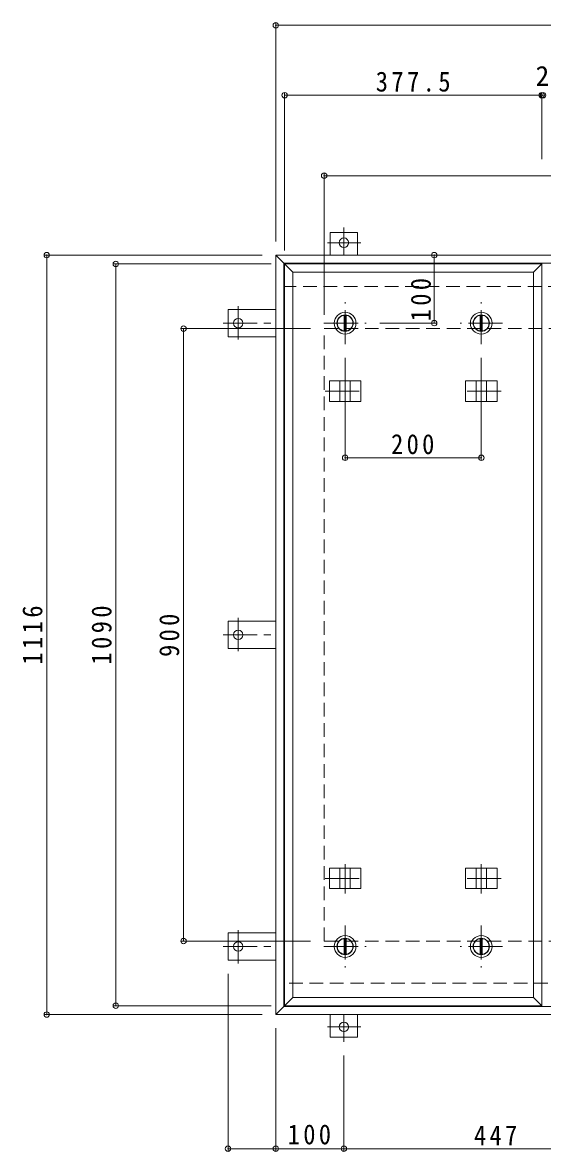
# Model space of a CAD drawing. Units: millimetres at full size, sheet at 1:10. Extents: x -2620 to 2719, y -1962 to 1648.
# Drawn here: x -2601 to -1838, y -226 to 1433 of the extents above; entities that cross this region are included whole.
import ezdxf
from ezdxf.enums import TextEntityAlignment as Align

# ---------------------------------------------------------------- set-up
doc = ezdxf.new("R2010")
doc.units = ezdxf.units.MM
doc.header["$LTSCALE"] = 10
doc.header["$PDMODE"] = 32
doc.header["$PDSIZE"] = 8
doc.linetypes.add('CHAIN1', pattern=[8, 5, -1, 1, -1])
doc.linetypes.add('DASHED2', pattern=[3, 2, -1])
for name, color, linetype, lineweight in [('0-1_躯体', 2, 'Continuous', 9), ('0-2_仕上', 3, 'Continuous', 9), ('0-3_建具', 4, 'Continuous', 9), ('0-C', 2, 'Continuous', 9), ('0-E', 3, 'Continuous', 9), ('0-F', 7, 'Continuous', 9)]:
    doc.layers.add(name, color=color, linetype=linetype, lineweight=lineweight)
doc.styles.add('ＭＳ ゴシック', font='')
doc.styles.get('ＭＳ ゴシック').set_extended_font_data('MS Gothic')

msp = doc.modelspace()

# ---------------------------------------------------------------- linework, layer by layer
at = {"layer": '0-1_躯体', "linetype": 'DASHED2'}
for p, q in [((-699.08, 1045.44), (-2217.08, 1045.44)), ((-2158.08, 83.44), (-2158.08, 983.44)), ((-2158.08, 983.44), (-758.08, 983.44)), ((-2158.08, 83.44), (-758.08, 83.44)), ((-1079.58, 21.44), (-2217.08, 21.44))]:
    msp.add_line(p, q, dxfattribs=at)
at = {"layer": '0-1_躯体', "linetype": 'CHAIN1'}
for p, q in [((-1927.33, 960.44), (-1927.33, 1022.44)), ((-1896.33, 991.44), (-1958.33, 991.44))]:
    msp.add_line(p, q, dxfattribs=at)
at = {"layer": '0-1_躯体'}
for p, q in [((-1928.83, 1002.84), (-1928.83, 980.04)), ((-1925.83, 1002.84), (-1925.83, 980.04))]:
    msp.add_line(p, q, dxfattribs=at)
for radius in [16, 12, 11.5]:
    msp.add_circle((-1927.33, 991.44), radius, dxfattribs=at)
at = {"layer": '0-2_仕上'}
for p, q in [((-2216.08, -11.56), (-2216.08, 1078.44)), ((-2216.08, 1078.44), (-2204.08, 1066.44)), ((-2216.08, 1078.44), (-1838.58, 1078.44)), ((-1850.58, 1066.44), (-1838.58, 1078.44)), ((-1838.58, 1078.44), (-1838.58, -11.56)), ((-2204.08, 0.44), (-2204.08, 1066.44)), ((-2204.08, 1066.44), (-1850.58, 1066.44)), ((-1850.58, 1066.44), (-1850.58, 0.44)), ((-2216.08, -11.56), (-2204.08, 0.44)), ((-1850.58, 0.44), (-2204.08, 0.44)), ((-1838.58, -11.56), (-1850.58, 0.44)), ((-1838.58, -11.56), (-2216.08, -11.56))]:
    msp.add_line(p, q, dxfattribs=at)
at = {"layer": '0-3_建具', "color": 2}
for p, q in [((-2229.08, -24.56), (-2229.08, 1091.44)), ((-2229.08, 1091.44), (-2217.08, 1079.44)), ((-687.08, 1091.44), (-2229.08, 1091.44)), ((-2217.08, -12.56), (-2217.08, 1079.44)), ((-699.08, 1079.44), (-2217.08, 1079.44)), ((-2229.08, -24.56), (-2217.08, -12.56)), ((-699.08, -12.56), (-2217.08, -12.56)), ((-687.08, -24.56), (-2229.08, -24.56))]:
    msp.add_line(p, q, dxfattribs=at)
at = {"layer": '0-3_建具', "linetype": 'CHAIN1'}
for p, q in [((-2127.33, 913.56), (-2127.33, 870.32)), ((-1927.33, 913.56), (-1927.33, 870.32)), ((-2156.74, 891.44), (-2097.92, 891.44)), ((-1897.92, 891.44), (-1956.74, 891.44)), ((-2127.33, 153.32), (-2127.33, 196.56)), ((-1927.33, 153.32), (-1927.33, 196.56)), ((-2156.74, 175.44), (-2097.92, 175.44)), ((-1897.92, 175.44), (-1956.74, 175.44))]:
    msp.add_line(p, q, dxfattribs=at)
at = {"layer": '0-3_建具'}
for p, q in [((-2150.42, 906.44), (-2150.42, 876.44)), ((-2150.42, 906.44), (-2104.24, 906.44)), ((-2134.83, 906.44), (-2134.83, 876.44)), ((-2119.83, 906.44), (-2119.83, 876.44)), ((-2104.24, 906.44), (-2104.24, 876.44)), ((-1904.24, 906.44), (-1950.42, 906.44)), ((-1950.42, 906.44), (-1950.42, 876.44)), ((-1934.83, 906.44), (-1934.83, 876.44)), ((-1919.83, 906.44), (-1919.83, 876.44)), ((-1904.24, 906.44), (-1904.24, 876.44)), ((-2150.42, 876.44), (-2104.24, 876.44)), ((-1904.24, 876.44), (-1950.42, 876.44)), ((-2150.42, 190.44), (-2104.24, 190.44)), ((-2150.42, 160.44), (-2150.42, 190.44)), ((-2134.83, 160.44), (-2134.83, 190.44)), ((-2119.83, 160.44), (-2119.83, 190.44)), ((-2104.24, 160.44), (-2104.24, 190.44)), ((-1950.42, 160.44), (-1950.42, 190.44)), ((-1904.24, 190.44), (-1950.42, 190.44)), ((-1934.83, 160.44), (-1934.83, 190.44)), ((-1919.83, 160.44), (-1919.83, 190.44)), ((-1904.24, 160.44), (-1904.24, 190.44)), ((-2150.42, 160.44), (-2104.24, 160.44)), ((-1904.24, 160.44), (-1950.42, 160.44))]:
    msp.add_line(p, q, dxfattribs=at)
at = {"layer": '0-C', "linetype": 'CHAIN1'}
for p, q in [((-2127.33, 960.44), (-2127.33, 1022.44)), ((-2158.33, 991.44), (-2096.33, 991.44)), ((-2127.33, 106.44), (-2127.33, 44.44)), ((-1927.33, 106.44), (-1927.33, 44.44)), ((-2158.33, 75.44), (-2096.33, 75.44)), ((-1896.33, 75.44), (-1958.33, 75.44))]:
    msp.add_line(p, q, dxfattribs=at)
at = {"layer": '0-C'}
for p, q in [((-2128.83, 1002.84), (-2128.83, 980.04)), ((-2125.83, 1002.84), (-2125.83, 980.04)), ((-2128.83, 64.04), (-2128.83, 86.84)), ((-2125.83, 64.04), (-2125.83, 86.84)), ((-1928.83, 64.04), (-1928.83, 86.84)), ((-1925.83, 64.04), (-1925.83, 86.84))]:
    msp.add_line(p, q, dxfattribs=at)
for centre, radius in [((-2127.33, 991.44), 16), ((-2127.33, 991.44), 12), ((-2127.33, 991.44), 11.5), ((-2127.33, 75.44), 16), ((-2127.33, 75.44), 12), ((-2127.33, 75.44), 11.5), ((-1927.33, 75.44), 16), ((-1927.33, 75.44), 12), ((-1927.33, 75.44), 11.5)]:
    msp.add_circle(centre, radius, dxfattribs=at)
at = {"layer": '0-E', "linetype": 'CHAIN1'}
for p, q in [((-2129.08, 1131.8), (-2129.08, 1091.64)), ((-2104.24, 1109.64), (-2153.13, 1109.64)), ((-2284.28, 1016.28), (-2284.28, 967.39)), ((-2306.44, 991.44), (-2229.08, 991.44)), ((-2284.28, 558.28), (-2284.28, 509.39)), ((-2306.44, 533.44), (-2229.08, 533.44)), ((-2284.28, 50.6), (-2284.28, 99.49)), ((-2306.44, 75.44), (-2229.08, 75.44)), ((-2129.08, -64.92), (-2129.08, -24.76)), ((-2104.24, -42.76), (-2153.13, -42.76))]:
    msp.add_line(p, q, dxfattribs=at)
at = {"layer": '0-E'}
for p, q in [((-2109.08, 1124.64), (-2149.08, 1124.64)), ((-2149.08, 1091.44), (-2149.08, 1124.64)), ((-2109.08, 1091.44), (-2109.08, 1124.64)), ((-2299.28, 1011.44), (-2299.28, 971.44)), ((-2229.08, 1011.44), (-2299.28, 1011.44)), ((-2229.08, 971.44), (-2299.28, 971.44)), ((-2299.28, 553.44), (-2299.28, 513.44)), ((-2229.08, 553.44), (-2299.28, 553.44)), ((-2229.08, 513.44), (-2299.28, 513.44)), ((-2299.28, 55.44), (-2299.28, 95.44)), ((-2229.08, 95.44), (-2299.28, 95.44)), ((-2229.08, 55.44), (-2299.28, 55.44)), ((-2149.08, -24.56), (-2149.08, -57.76)), ((-2109.08, -24.56), (-2109.08, -57.76)), ((-2109.08, -57.76), (-2149.08, -57.76))]:
    msp.add_line(p, q, dxfattribs=at)
for centre in [(-2129.08, 1109.64), (-2284.28, 991.44), (-2284.28, 533.44), (-2284.28, 75.44), (-2129.08, -42.76)]:
    msp.add_circle(centre, 7, dxfattribs=at)
at = {"layer": '0-F'}
for p, q in [((-2229.08, 1432.15), (-2229.08, 1111.44)), ((-2229.08, 1429.15), (-687.08, 1429.15)), ((-2216.08, 1329.36), (-2216.08, 1098.44)), ((-1838.58, 1329.36), (-1838.58, 1232.25)), ((-2216.08, 1326.36), (-1838.58, 1326.36)), ((-1838.58, 1326.36), (-1836.58, 1326.36)), ((-2158.08, 1211.16), (-2158.08, 1003.44)), ((-2158.08, 1208.16), (-758.08, 1208.16)), ((-2568.49, 1091.44), (-2249.08, 1091.44)), ((-2565.49, 1091.44), (-2565.49, -24.56)), ((-2467.04, 1078.44), (-2236.08, 1078.44)), ((-2464.04, -11.56), (-2464.04, 1078.44)), ((-1996.41, 1091.44), (-1996.41, 991.44)), ((-2367.59, 983.44), (-2178.08, 983.44)), ((-2364.59, 83.44), (-2364.59, 983.44)), ((-1993.41, 991.44), (-2076.33, 991.44)), ((-2127.33, 790.61), (-2127.33, 940.44)), ((-1927.33, 790.61), (-1927.33, 940.44)), ((-2127.33, 793.61), (-1927.33, 793.61)), ((-2367.59, 83.44), (-2178.08, 83.44)), ((-2299.28, -224.73), (-2299.28, 35.44)), ((-2467.04, -11.56), (-2236.08, -11.56)), ((-2568.49, -24.56), (-2249.08, -24.56)), ((-2229.08, -224.73), (-2229.08, -44.56)), ((-2129.08, -224.73), (-2129.08, -84.92)), ((-2299.28, -221.73), (-2229.08, -221.73)), ((-2229.08, -221.73), (-2129.08, -221.73)), ((-2129.08, -221.73), (-1682.08, -221.73))]:
    msp.add_line(p, q, dxfattribs=at)
for p in [(-2229.08, 1429.15), (-2216.08, 1326.36), (-1838.58, 1326.36), (-1836.58, 1326.36), (-2158.08, 1208.16), (-2565.49, 1091.44), (-1996.41, 1091.44), (-2464.04, 1078.44), (-1996.41, 991.44), (-2364.59, 983.44), (-2127.33, 793.61), (-1927.33, 793.61), (-2364.59, 83.44), (-2464.04, -11.56), (-2565.49, -24.56), (-2299.28, -221.73), (-2229.08, -221.73), (-2129.08, -221.73)]:
    msp.add_point(p, dxfattribs=at)

# ---------------------------------------------------------------- texts
at = {"layer": '0-F', "color": 2, "style": 'ＭＳ ゴシック'}
msp.add_text('2', height=29.33, dxfattribs=at).set_placement((-1847.58, 1331.36), align=Align.BOTTOM_LEFT)
at = {"layer": '0-F', "color": 2, "char_height": 29.33, "attachment_point": 7, "style": 'ＭＳ ゴシック'}
for s, insert in [('\\T1.28;\\W0.9;377.5', (-2082.33, 1331.36)), ('\\T1.27;\\W0.9;200', (-2059.83, 798.61)), ('\\T1.27;\\W0.9;100', (-2211.58, -215.73)), ('\\T1.27;\\W0.9;447', (-1938.08, -216.73))]:
    msp.add_mtext(s, dxfattribs=dict(at, insert=insert))
at = {"layer": '0-F', "color": 2, "char_height": 29.33, "attachment_point": 7, "rotation": 90, "style": 'ＭＳ ゴシック'}
for s, insert in [('\\T1.27;\\W0.9;100', (-2001.21, 994.22)), ('\\T1.28;\\W0.9;1116', (-2571.49, 489.69)), ('\\T1.28;\\W0.9;1090', (-2470.04, 489.69)), ('\\T1.27;\\W0.9;900', (-2370.59, 500.94))]:
    msp.add_mtext(s, dxfattribs=dict(at, insert=insert))

doc.saveas('drawing.dxf')
